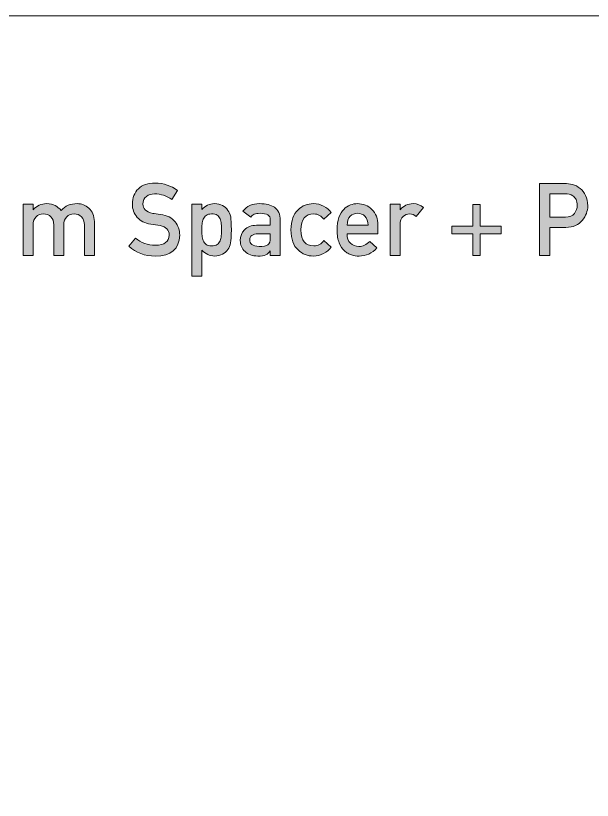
# Model space of a CAD drawing. Header units: inches. Extents: x -8 to 219, y 60 to 237.
# Drawn here: x 107.14 to 131.3, y 189.51 to 222.4 of the extents above; entities that cross this region are included whole.
import ezdxf

# ---------------------------------------------------------------- set-up
doc = ezdxf.new("R2010")
doc.units = ezdxf.units.IN
doc.header["$MEASUREMENT"] = 0
doc.layers.add('Ebene 1', color=7, linetype='Continuous')

# ---------------------------------------------------------------- blocks, each defined once
blk = doc.blocks.new('block 6')
at = {"layer": 'Ebene 1', "color": 1, "lineweight": 9}
blk.add_lwpolyline([(144.309, 171.823), (144.308, 192.202), (147.306, 192.202), (147.306, 195.535), (142.05, 195.535), (142.05, 194.548), (139.545, 194.548), (139.545, 195.535), (136.793, 195.535), (136.793, 199.028), (139.545, 199.028), (139.545, 200.051), (142.05, 200.051), (142.05, 199.028), (147.306, 199.028), (147.306, 202.397), (144.308, 202.397), (144.308, 222.397), (71.99, 222.397)], dxfattribs=at)
blk = doc.blocks.new('block 61')
at = {"layer": 'Ebene 1', "lineweight": 0}
blk.add_open_spline([(107.448, 214.492), (107.448, 214.492), (107.866, 214.492), (107.866, 214.492), (107.866, 214.492), (107.866, 214.265), (107.866, 214.265), (107.866, 214.265), (107.874, 214.265), (107.874, 214.265), (108.016, 214.434), (108.203, 214.519), (108.435, 214.519), (108.583, 214.516), (108.703, 214.491), (108.794, 214.442), (108.884, 214.389), (108.966, 214.32), (109.04, 214.238), (109.208, 214.428), (109.434, 214.522), (109.716, 214.519), (109.894, 214.519), (110.057, 214.456), (110.204, 214.331), (110.35, 214.204), (110.426, 214.018), (110.432, 213.773), (110.432, 213.773), (110.432, 212.346), (110.432, 212.346), (110.432, 212.346), (110.014, 212.346), (110.014, 212.346), (110.014, 212.346), (110.014, 213.626), (110.014, 213.626), (110.014, 213.776), (109.974, 213.89), (109.894, 213.969), (109.814, 214.049), (109.711, 214.089), (109.585, 214.089), (109.459, 214.089), (109.355, 214.049), (109.274, 213.969), (109.191, 213.89), (109.149, 213.776), (109.149, 213.626), (109.149, 213.626), (109.149, 212.346), (109.149, 212.346), (109.149, 212.346), (108.733, 212.346), (108.733, 212.346), (108.733, 212.346), (108.733, 213.626), (108.733, 213.626), (108.733, 213.776), (108.692, 213.89), (108.613, 213.969), (108.531, 214.049), (108.427, 214.089), (108.301, 214.089), (108.175, 214.089), (108.072, 214.049), (107.992, 213.969), (107.908, 213.89), (107.866, 213.776), (107.866, 213.626), (107.866, 213.626), (107.866, 212.346), (107.866, 212.346), (107.866, 212.346), (107.448, 212.346), (107.448, 212.346), (107.448, 212.346), (107.448, 214.492), (107.448, 214.492)], degree=3, knots=[0, 0, 0, 0, 1, 1, 1, 2, 2, 2, 3, 3, 3, 4, 4, 4, 5, 5, 5, 6, 6, 6, 7, 7, 7, 8, 8, 8, 9, 9, 9, 10, 10, 10, 11, 11, 11, 12, 12, 12, 13, 13, 13, 14, 14, 14, 15, 15, 15, 16, 16, 16, 17, 17, 17, 18, 18, 18, 19, 19, 19, 20, 20, 20, 21, 21, 21, 22, 22, 22, 23, 23, 23, 24, 24, 24, 25, 25, 25, 26, 26, 26, 26], dxfattribs=at)
blk = doc.blocks.new('block 62')
at = {"layer": 'Ebene 1'}
h = blk.add_hatch(color=112, dxfattribs=at)
h.dxf.hatch_style = 2
edge = h.paths.add_edge_path()
edge.add_spline(control_points=[(107.448, 214.492), (107.448, 214.492), (107.866, 214.492), (107.866, 214.492), (107.866, 214.492), (107.866, 214.265), (107.866, 214.265), (107.866, 214.265), (107.874, 214.265), (107.874, 214.265), (108.016, 214.434), (108.203, 214.519), (108.435, 214.519), (108.583, 214.516), (108.703, 214.491), (108.794, 214.442), (108.884, 214.389), (108.966, 214.32), (109.04, 214.238), (109.208, 214.428), (109.434, 214.522), (109.716, 214.519), (109.894, 214.519), (110.057, 214.456), (110.204, 214.331), (110.35, 214.204), (110.426, 214.018), (110.432, 213.773), (110.432, 213.773), (110.432, 212.346), (110.432, 212.346), (110.432, 212.346), (110.014, 212.346), (110.014, 212.346), (110.014, 212.346), (110.014, 213.626), (110.014, 213.626), (110.014, 213.776), (109.974, 213.89), (109.894, 213.969), (109.814, 214.049), (109.711, 214.089), (109.585, 214.089), (109.459, 214.089), (109.355, 214.049), (109.274, 213.969), (109.191, 213.89), (109.149, 213.776), (109.149, 213.626), (109.149, 213.626), (109.149, 212.346), (109.149, 212.346), (109.149, 212.346), (108.733, 212.346), (108.733, 212.346), (108.733, 212.346), (108.733, 213.626), (108.733, 213.626), (108.733, 213.776), (108.692, 213.89), (108.613, 213.969), (108.531, 214.049), (108.427, 214.089), (108.301, 214.089), (108.175, 214.089), (108.072, 214.049), (107.992, 213.969), (107.908, 213.89), (107.866, 213.776), (107.866, 213.626), (107.866, 213.626), (107.866, 212.346), (107.866, 212.346), (107.866, 212.346), (107.448, 212.346), (107.448, 212.346), (107.448, 212.346), (107.448, 214.492), (107.448, 214.492)], knot_values=[0, 0, 0, 0, 1, 1, 1, 2, 2, 2, 3, 3, 3, 4, 4, 4, 5, 5, 5, 6, 6, 6, 7, 7, 7, 8, 8, 8, 9, 9, 9, 10, 10, 10, 11, 11, 11, 12, 12, 12, 13, 13, 13, 14, 14, 14, 15, 15, 15, 16, 16, 16, 17, 17, 17, 18, 18, 18, 19, 19, 19, 20, 20, 20, 21, 21, 21, 22, 22, 22, 23, 23, 23, 24, 24, 24, 25, 25, 25, 26, 26, 26, 26], degree=3, periodic=1)
at = {"layer": 'Ebene 1', "lineweight": 0}
blk.add_open_spline([(107.448, 214.492), (107.448, 214.492), (107.866, 214.492), (107.866, 214.492), (107.866, 214.492), (107.866, 214.265), (107.866, 214.265), (107.866, 214.265), (107.874, 214.265), (107.874, 214.265), (108.016, 214.434), (108.203, 214.519), (108.435, 214.519), (108.583, 214.516), (108.703, 214.491), (108.794, 214.442), (108.884, 214.389), (108.966, 214.32), (109.04, 214.238), (109.208, 214.428), (109.434, 214.522), (109.716, 214.519), (109.894, 214.519), (110.057, 214.456), (110.204, 214.331), (110.35, 214.204), (110.426, 214.018), (110.432, 213.773), (110.432, 213.773), (110.432, 212.346), (110.432, 212.346), (110.432, 212.346), (110.014, 212.346), (110.014, 212.346), (110.014, 212.346), (110.014, 213.626), (110.014, 213.626), (110.014, 213.776), (109.974, 213.89), (109.894, 213.969), (109.814, 214.049), (109.711, 214.089), (109.585, 214.089), (109.459, 214.089), (109.355, 214.049), (109.274, 213.969), (109.191, 213.89), (109.149, 213.776), (109.149, 213.626), (109.149, 213.626), (109.149, 212.346), (109.149, 212.346), (109.149, 212.346), (108.733, 212.346), (108.733, 212.346), (108.733, 212.346), (108.733, 213.626), (108.733, 213.626), (108.733, 213.776), (108.692, 213.89), (108.613, 213.969), (108.531, 214.049), (108.427, 214.089), (108.301, 214.089), (108.175, 214.089), (108.072, 214.049), (107.992, 213.969), (107.908, 213.89), (107.866, 213.776), (107.866, 213.626), (107.866, 213.626), (107.866, 212.346), (107.866, 212.346), (107.866, 212.346), (107.448, 212.346), (107.448, 212.346), (107.448, 212.346), (107.448, 214.492), (107.448, 214.492)], degree=3, knots=[0, 0, 0, 0, 1, 1, 1, 2, 2, 2, 3, 3, 3, 4, 4, 4, 5, 5, 5, 6, 6, 6, 7, 7, 7, 8, 8, 8, 9, 9, 9, 10, 10, 10, 11, 11, 11, 12, 12, 12, 13, 13, 13, 14, 14, 14, 15, 15, 15, 16, 16, 16, 17, 17, 17, 18, 18, 18, 19, 19, 19, 20, 20, 20, 21, 21, 21, 22, 22, 22, 23, 23, 23, 24, 24, 24, 25, 25, 25, 26, 26, 26, 26], dxfattribs=at)
blk = doc.blocks.new('block 63')
at = {"layer": 'Ebene 1', "lineweight": 0}
blk.add_open_spline([(112.16, 213.077), (112.393, 212.879), (112.67, 212.779), (112.99, 212.776), (113.37, 212.782), (113.562, 212.922), (113.567, 213.196), (113.57, 213.421), (113.443, 213.556), (113.187, 213.602), (113.069, 213.618), (112.94, 213.637), (112.8, 213.657), (112.549, 213.7), (112.358, 213.796), (112.228, 213.945), (112.093, 214.098), (112.025, 214.284), (112.025, 214.504), (112.025, 214.767), (112.11, 214.979), (112.279, 215.141), (112.443, 215.301), (112.676, 215.382), (112.977, 215.385), (113.34, 215.377), (113.656, 215.273), (113.924, 215.074), (113.924, 215.074), (113.677, 214.698), (113.677, 214.698), (113.458, 214.848), (113.217, 214.925), (112.954, 214.93), (112.818, 214.93), (112.704, 214.895), (112.613, 214.825), (112.519, 214.752), (112.47, 214.643), (112.467, 214.498), (112.467, 214.411), (112.5, 214.333), (112.565, 214.262), (112.631, 214.19), (112.735, 214.141), (112.88, 214.113), (112.96, 214.099), (113.069, 214.084), (113.208, 214.066), (113.482, 214.027), (113.684, 213.926), (113.815, 213.761), (113.944, 213.6), (114.009, 213.412), (114.009, 213.199), (113.995, 212.622), (113.653, 212.33), (112.985, 212.322), (112.553, 212.322), (112.181, 212.459), (111.871, 212.733), (111.871, 212.733), (112.16, 213.077), (112.16, 213.077)], degree=3, knots=[0, 0, 0, 0, 1, 1, 1, 2, 2, 2, 3, 3, 3, 4, 4, 4, 5, 5, 5, 6, 6, 6, 7, 7, 7, 8, 8, 8, 9, 9, 9, 10, 10, 10, 11, 11, 11, 12, 12, 12, 13, 13, 13, 14, 14, 14, 15, 15, 15, 16, 16, 16, 17, 17, 17, 18, 18, 18, 19, 19, 19, 20, 20, 20, 21, 21, 21, 21], dxfattribs=at)
blk = doc.blocks.new('block 64')
at = {"layer": 'Ebene 1'}
h = blk.add_hatch(color=112, dxfattribs=at)
h.dxf.hatch_style = 2
edge = h.paths.add_edge_path()
edge.add_spline(control_points=[(112.16, 213.077), (112.393, 212.879), (112.67, 212.779), (112.99, 212.776), (113.37, 212.782), (113.562, 212.922), (113.567, 213.196), (113.57, 213.421), (113.443, 213.556), (113.187, 213.602), (113.069, 213.618), (112.94, 213.637), (112.8, 213.657), (112.549, 213.7), (112.358, 213.796), (112.228, 213.945), (112.093, 214.098), (112.025, 214.284), (112.025, 214.504), (112.025, 214.767), (112.11, 214.979), (112.279, 215.141), (112.443, 215.301), (112.676, 215.382), (112.977, 215.385), (113.34, 215.377), (113.656, 215.273), (113.924, 215.074), (113.924, 215.074), (113.677, 214.698), (113.677, 214.698), (113.458, 214.848), (113.217, 214.925), (112.954, 214.93), (112.818, 214.93), (112.704, 214.895), (112.613, 214.825), (112.519, 214.752), (112.47, 214.643), (112.467, 214.498), (112.467, 214.411), (112.5, 214.333), (112.565, 214.262), (112.631, 214.19), (112.735, 214.141), (112.88, 214.113), (112.96, 214.099), (113.069, 214.084), (113.208, 214.066), (113.482, 214.027), (113.684, 213.926), (113.815, 213.761), (113.944, 213.6), (114.009, 213.412), (114.009, 213.199), (113.995, 212.622), (113.653, 212.33), (112.985, 212.322), (112.553, 212.322), (112.181, 212.459), (111.871, 212.733), (111.871, 212.733), (112.16, 213.077), (112.16, 213.077)], knot_values=[0, 0, 0, 0, 1, 1, 1, 2, 2, 2, 3, 3, 3, 4, 4, 4, 5, 5, 5, 6, 6, 6, 7, 7, 7, 8, 8, 8, 9, 9, 9, 10, 10, 10, 11, 11, 11, 12, 12, 12, 13, 13, 13, 14, 14, 14, 15, 15, 15, 16, 16, 16, 17, 17, 17, 18, 18, 18, 19, 19, 19, 20, 20, 20, 21, 21, 21, 21], degree=3, periodic=1)
at = {"layer": 'Ebene 1', "lineweight": 0}
blk.add_open_spline([(112.16, 213.077), (112.393, 212.879), (112.67, 212.779), (112.99, 212.776), (113.37, 212.782), (113.562, 212.922), (113.567, 213.196), (113.57, 213.421), (113.443, 213.556), (113.187, 213.602), (113.069, 213.618), (112.94, 213.637), (112.8, 213.657), (112.549, 213.7), (112.358, 213.796), (112.228, 213.945), (112.093, 214.098), (112.025, 214.284), (112.025, 214.504), (112.025, 214.767), (112.11, 214.979), (112.279, 215.141), (112.443, 215.301), (112.676, 215.382), (112.977, 215.385), (113.34, 215.377), (113.656, 215.273), (113.924, 215.074), (113.924, 215.074), (113.677, 214.698), (113.677, 214.698), (113.458, 214.848), (113.217, 214.925), (112.954, 214.93), (112.818, 214.93), (112.704, 214.895), (112.613, 214.825), (112.519, 214.752), (112.47, 214.643), (112.467, 214.498), (112.467, 214.411), (112.5, 214.333), (112.565, 214.262), (112.631, 214.19), (112.735, 214.141), (112.88, 214.113), (112.96, 214.099), (113.069, 214.084), (113.208, 214.066), (113.482, 214.027), (113.684, 213.926), (113.815, 213.761), (113.944, 213.6), (114.009, 213.412), (114.009, 213.199), (113.995, 212.622), (113.653, 212.33), (112.985, 212.322), (112.553, 212.322), (112.181, 212.459), (111.871, 212.733), (111.871, 212.733), (112.16, 213.077), (112.16, 213.077)], degree=3, knots=[0, 0, 0, 0, 1, 1, 1, 2, 2, 2, 3, 3, 3, 4, 4, 4, 5, 5, 5, 6, 6, 6, 7, 7, 7, 8, 8, 8, 9, 9, 9, 10, 10, 10, 11, 11, 11, 12, 12, 12, 13, 13, 13, 14, 14, 14, 15, 15, 15, 16, 16, 16, 17, 17, 17, 18, 18, 18, 19, 19, 19, 20, 20, 20, 21, 21, 21, 21], dxfattribs=at)
blk = doc.blocks.new('block 65')
at = {"layer": 'Ebene 1', "lineweight": 0}
blk.add_open_spline([(114.516, 214.492), (114.516, 214.492), (114.933, 214.492), (114.933, 214.492), (114.933, 214.492), (114.933, 214.269), (114.933, 214.269), (115.072, 214.429), (115.251, 214.512), (115.469, 214.519), (115.724, 214.512), (115.91, 214.418), (116.028, 214.238), (116.085, 214.17), (116.124, 214.081), (116.146, 213.971), (116.165, 213.862), (116.175, 213.678), (116.175, 213.417), (116.175, 213.164), (116.165, 212.982), (116.145, 212.871), (116.124, 212.761), (116.085, 212.671), (116.028, 212.601), (115.97, 212.518), (115.895, 212.452), (115.802, 212.402), (115.709, 212.351), (115.599, 212.324), (115.469, 212.322), (115.363, 212.322), (115.267, 212.346), (115.183, 212.394), (115.093, 212.437), (115.009, 212.498), (114.933, 212.574), (114.933, 212.574), (114.933, 211.478), (114.933, 211.478), (114.933, 211.478), (114.516, 211.478), (114.516, 211.478), (114.516, 211.478), (114.516, 214.492), (114.516, 214.492)], degree=3, knots=[0, 0, 0, 0, 1, 1, 1, 2, 2, 2, 3, 3, 3, 4, 4, 4, 5, 5, 5, 6, 6, 6, 7, 7, 7, 8, 8, 8, 9, 9, 9, 10, 10, 10, 11, 11, 11, 12, 12, 12, 13, 13, 13, 14, 14, 14, 15, 15, 15, 15], dxfattribs=at)
blk = doc.blocks.new('block 66')
at = {"layer": 'Ebene 1', "lineweight": 0}
blk.add_open_spline([(115.344, 212.751), (115.443, 212.751), (115.521, 212.771), (115.578, 212.809), (115.636, 212.85), (115.676, 212.901), (115.7, 212.963), (115.727, 213.028), (115.745, 213.1), (115.754, 213.179), (115.757, 213.256), (115.759, 213.335), (115.759, 213.417), (115.759, 213.503), (115.757, 213.586), (115.754, 213.668), (115.745, 213.75), (115.727, 213.822), (115.7, 213.884), (115.676, 213.949), (115.636, 214), (115.578, 214.037), (115.521, 214.072), (115.443, 214.089), (115.344, 214.089), (115.25, 214.089), (115.176, 214.069), (115.122, 214.029), (115.064, 213.989), (115.022, 213.936), (114.995, 213.871), (114.97, 213.806), (114.953, 213.736), (114.945, 213.66), (114.937, 213.58), (114.933, 213.499), (114.933, 213.417), (114.933, 213.341), (114.937, 213.265), (114.945, 213.189), (114.953, 213.109), (114.97, 213.036), (114.995, 212.971), (115.022, 212.906), (115.064, 212.854), (115.122, 212.814), (115.176, 212.772), (115.25, 212.751), (115.344, 212.751)], degree=3, knots=[0, 0, 0, 0, 1, 1, 1, 2, 2, 2, 3, 3, 3, 4, 4, 4, 5, 5, 5, 6, 6, 6, 7, 7, 7, 8, 8, 8, 9, 9, 9, 10, 10, 10, 11, 11, 11, 12, 12, 12, 13, 13, 13, 14, 14, 14, 15, 15, 15, 16, 16, 16, 16], dxfattribs=at)
blk = doc.blocks.new('block 67')
at = {"layer": 'Ebene 1'}
h = blk.add_hatch(color=112, dxfattribs=at)
h.dxf.hatch_style = 2
edge = h.paths.add_edge_path()
edge.add_spline(control_points=[(114.516, 214.492), (114.516, 214.492), (114.933, 214.492), (114.933, 214.492), (114.933, 214.492), (114.933, 214.269), (114.933, 214.269), (115.072, 214.429), (115.251, 214.512), (115.469, 214.519), (115.724, 214.512), (115.91, 214.418), (116.028, 214.238), (116.085, 214.17), (116.124, 214.081), (116.146, 213.971), (116.165, 213.862), (116.175, 213.678), (116.175, 213.417), (116.175, 213.164), (116.165, 212.982), (116.145, 212.871), (116.124, 212.761), (116.085, 212.671), (116.028, 212.601), (115.97, 212.518), (115.895, 212.452), (115.802, 212.402), (115.709, 212.351), (115.599, 212.324), (115.469, 212.322), (115.363, 212.322), (115.267, 212.346), (115.183, 212.394), (115.093, 212.437), (115.009, 212.498), (114.933, 212.574), (114.933, 212.574), (114.933, 211.478), (114.933, 211.478), (114.933, 211.478), (114.516, 211.478), (114.516, 211.478), (114.516, 211.478), (114.516, 214.492), (114.516, 214.492)], knot_values=[0, 0, 0, 0, 1, 1, 1, 2, 2, 2, 3, 3, 3, 4, 4, 4, 5, 5, 5, 6, 6, 6, 7, 7, 7, 8, 8, 8, 9, 9, 9, 10, 10, 10, 11, 11, 11, 12, 12, 12, 13, 13, 13, 14, 14, 14, 15, 15, 15, 15], degree=3, periodic=1)
edge = h.paths.add_edge_path()
edge.add_spline(control_points=[(115.344, 212.751), (115.443, 212.751), (115.521, 212.771), (115.578, 212.809), (115.636, 212.85), (115.676, 212.901), (115.7, 212.963), (115.727, 213.028), (115.745, 213.1), (115.754, 213.179), (115.757, 213.256), (115.759, 213.335), (115.759, 213.417), (115.759, 213.503), (115.757, 213.586), (115.754, 213.668), (115.745, 213.75), (115.727, 213.822), (115.7, 213.884), (115.676, 213.949), (115.636, 214), (115.578, 214.037), (115.521, 214.072), (115.443, 214.089), (115.344, 214.089), (115.25, 214.089), (115.176, 214.069), (115.122, 214.029), (115.064, 213.989), (115.022, 213.936), (114.995, 213.871), (114.97, 213.806), (114.953, 213.736), (114.945, 213.66), (114.937, 213.58), (114.933, 213.499), (114.933, 213.417), (114.933, 213.341), (114.937, 213.265), (114.945, 213.189), (114.953, 213.109), (114.97, 213.036), (114.995, 212.971), (115.022, 212.906), (115.064, 212.854), (115.122, 212.814), (115.176, 212.772), (115.25, 212.751), (115.344, 212.751)], knot_values=[0, 0, 0, 0, 1, 1, 1, 2, 2, 2, 3, 3, 3, 4, 4, 4, 5, 5, 5, 6, 6, 6, 7, 7, 7, 8, 8, 8, 9, 9, 9, 10, 10, 10, 11, 11, 11, 12, 12, 12, 13, 13, 13, 14, 14, 14, 15, 15, 15, 16, 16, 16, 16], degree=3, periodic=1)
at = {"layer": 'Ebene 1', "lineweight": 0}
for points, knots in [([(114.516, 214.492), (114.516, 214.492), (114.933, 214.492), (114.933, 214.492), (114.933, 214.492), (114.933, 214.269), (114.933, 214.269), (115.072, 214.429), (115.251, 214.512), (115.469, 214.519), (115.724, 214.512), (115.91, 214.418), (116.028, 214.238), (116.085, 214.17), (116.124, 214.081), (116.146, 213.971), (116.165, 213.862), (116.175, 213.678), (116.175, 213.417), (116.175, 213.164), (116.165, 212.982), (116.145, 212.871), (116.124, 212.761), (116.085, 212.671), (116.028, 212.601), (115.97, 212.518), (115.895, 212.452), (115.802, 212.402), (115.709, 212.351), (115.599, 212.324), (115.469, 212.322), (115.363, 212.322), (115.267, 212.346), (115.183, 212.394), (115.093, 212.437), (115.009, 212.498), (114.933, 212.574), (114.933, 212.574), (114.933, 211.478), (114.933, 211.478), (114.933, 211.478), (114.516, 211.478), (114.516, 211.478), (114.516, 211.478), (114.516, 214.492), (114.516, 214.492)], [0, 0, 0, 0, 1, 1, 1, 2, 2, 2, 3, 3, 3, 4, 4, 4, 5, 5, 5, 6, 6, 6, 7, 7, 7, 8, 8, 8, 9, 9, 9, 10, 10, 10, 11, 11, 11, 12, 12, 12, 13, 13, 13, 14, 14, 14, 15, 15, 15, 15]), ([(115.344, 212.751), (115.443, 212.751), (115.521, 212.771), (115.578, 212.809), (115.636, 212.85), (115.676, 212.901), (115.7, 212.963), (115.727, 213.028), (115.745, 213.1), (115.754, 213.179), (115.757, 213.256), (115.759, 213.335), (115.759, 213.417), (115.759, 213.503), (115.757, 213.586), (115.754, 213.668), (115.745, 213.75), (115.727, 213.822), (115.7, 213.884), (115.676, 213.949), (115.636, 214), (115.578, 214.037), (115.521, 214.072), (115.443, 214.089), (115.344, 214.089), (115.25, 214.089), (115.176, 214.069), (115.122, 214.029), (115.064, 213.989), (115.022, 213.936), (114.995, 213.871), (114.97, 213.806), (114.953, 213.736), (114.945, 213.66), (114.937, 213.58), (114.933, 213.499), (114.933, 213.417), (114.933, 213.341), (114.937, 213.265), (114.945, 213.189), (114.953, 213.109), (114.97, 213.036), (114.995, 212.971), (115.022, 212.906), (115.064, 212.854), (115.122, 212.814), (115.176, 212.772), (115.25, 212.751), (115.344, 212.751)], [0, 0, 0, 0, 1, 1, 1, 2, 2, 2, 3, 3, 3, 4, 4, 4, 5, 5, 5, 6, 6, 6, 7, 7, 7, 8, 8, 8, 9, 9, 9, 10, 10, 10, 11, 11, 11, 12, 12, 12, 13, 13, 13, 14, 14, 14, 15, 15, 15, 16, 16, 16, 16])]:
    blk.add_open_spline(points, degree=3, knots=knots, dxfattribs=at)
blk = doc.blocks.new('block 68')
at = {"layer": 'Ebene 1', "lineweight": 0}
blk.add_open_spline([(117.805, 212.536), (117.805, 212.536), (117.797, 212.536), (117.797, 212.536), (117.758, 212.464), (117.698, 212.41), (117.617, 212.375), (117.537, 212.34), (117.426, 212.322), (117.284, 212.322), (117.052, 212.324), (116.874, 212.388), (116.748, 212.512), (116.616, 212.633), (116.55, 212.788), (116.55, 212.977), (116.55, 213.157), (116.607, 213.307), (116.722, 213.425), (116.837, 213.547), (117.005, 213.609), (117.226, 213.611), (117.226, 213.611), (117.805, 213.611), (117.805, 213.611), (117.805, 213.611), (117.805, 213.838), (117.805, 213.838), (117.808, 214.027), (117.665, 214.119), (117.378, 214.114), (117.274, 214.114), (117.192, 214.103), (117.132, 214.081), (117.069, 214.054), (117.02, 214.01), (116.984, 213.948), (116.984, 213.948), (116.656, 214.206), (116.656, 214.206), (116.814, 214.42), (117.048, 214.524), (117.358, 214.519), (117.619, 214.522), (117.828, 214.471), (117.984, 214.366), (118.14, 214.258), (118.219, 214.074), (118.222, 213.812), (118.222, 213.812), (118.222, 212.346), (118.222, 212.346), (118.222, 212.346), (117.805, 212.346), (117.805, 212.346), (117.805, 212.346), (117.805, 212.536), (117.805, 212.536)], degree=3, knots=[0, 0, 0, 0, 1, 1, 1, 2, 2, 2, 3, 3, 3, 4, 4, 4, 5, 5, 5, 6, 6, 6, 7, 7, 7, 8, 8, 8, 9, 9, 9, 10, 10, 10, 11, 11, 11, 12, 12, 12, 13, 13, 13, 14, 14, 14, 15, 15, 15, 16, 16, 16, 17, 17, 17, 18, 18, 18, 19, 19, 19, 19], dxfattribs=at)
blk = doc.blocks.new('block 69')
at = {"layer": 'Ebene 1', "lineweight": 0}
blk.add_open_spline([(117.805, 213.256), (117.805, 213.256), (117.303, 213.256), (117.303, 213.256), (117.06, 213.251), (116.939, 213.164), (116.942, 212.998), (116.942, 212.924), (116.974, 212.862), (117.037, 212.811), (117.097, 212.755), (117.196, 212.727), (117.335, 212.727), (117.511, 212.724), (117.634, 212.745), (117.706, 212.791), (117.772, 212.836), (117.805, 212.94), (117.805, 213.101), (117.805, 213.101), (117.805, 213.256), (117.805, 213.256)], degree=3, knots=[0, 0, 0, 0, 1, 1, 1, 2, 2, 2, 3, 3, 3, 4, 4, 4, 5, 5, 5, 6, 6, 6, 7, 7, 7, 7], dxfattribs=at)
blk = doc.blocks.new('block 70')
at = {"layer": 'Ebene 1'}
h = blk.add_hatch(color=112, dxfattribs=at)
h.dxf.hatch_style = 2
edge = h.paths.add_edge_path()
edge.add_spline(control_points=[(117.805, 212.536), (117.805, 212.536), (117.797, 212.536), (117.797, 212.536), (117.758, 212.464), (117.698, 212.41), (117.617, 212.375), (117.537, 212.34), (117.426, 212.322), (117.284, 212.322), (117.052, 212.324), (116.874, 212.388), (116.748, 212.512), (116.616, 212.633), (116.55, 212.788), (116.55, 212.977), (116.55, 213.157), (116.607, 213.307), (116.722, 213.425), (116.837, 213.547), (117.005, 213.609), (117.226, 213.611), (117.226, 213.611), (117.805, 213.611), (117.805, 213.611), (117.805, 213.611), (117.805, 213.838), (117.805, 213.838), (117.808, 214.027), (117.665, 214.119), (117.378, 214.114), (117.274, 214.114), (117.192, 214.103), (117.132, 214.081), (117.069, 214.054), (117.02, 214.01), (116.984, 213.948), (116.984, 213.948), (116.656, 214.206), (116.656, 214.206), (116.814, 214.42), (117.048, 214.524), (117.358, 214.519), (117.619, 214.522), (117.828, 214.471), (117.984, 214.366), (118.14, 214.258), (118.219, 214.074), (118.222, 213.812), (118.222, 213.812), (118.222, 212.346), (118.222, 212.346), (118.222, 212.346), (117.805, 212.346), (117.805, 212.346), (117.805, 212.346), (117.805, 212.536), (117.805, 212.536)], knot_values=[0, 0, 0, 0, 1, 1, 1, 2, 2, 2, 3, 3, 3, 4, 4, 4, 5, 5, 5, 6, 6, 6, 7, 7, 7, 8, 8, 8, 9, 9, 9, 10, 10, 10, 11, 11, 11, 12, 12, 12, 13, 13, 13, 14, 14, 14, 15, 15, 15, 16, 16, 16, 17, 17, 17, 18, 18, 18, 19, 19, 19, 19], degree=3, periodic=1)
edge = h.paths.add_edge_path()
edge.add_spline(control_points=[(117.805, 213.256), (117.805, 213.256), (117.303, 213.256), (117.303, 213.256), (117.06, 213.251), (116.939, 213.164), (116.942, 212.998), (116.942, 212.924), (116.974, 212.862), (117.037, 212.811), (117.097, 212.755), (117.196, 212.727), (117.335, 212.727), (117.511, 212.724), (117.634, 212.745), (117.706, 212.791), (117.772, 212.836), (117.805, 212.94), (117.805, 213.101), (117.805, 213.101), (117.805, 213.256), (117.805, 213.256)], knot_values=[0, 0, 0, 0, 1, 1, 1, 2, 2, 2, 3, 3, 3, 4, 4, 4, 5, 5, 5, 6, 6, 6, 7, 7, 7, 7], degree=3, periodic=1)
at = {"layer": 'Ebene 1', "lineweight": 0}
for points, knots in [([(117.805, 212.536), (117.805, 212.536), (117.797, 212.536), (117.797, 212.536), (117.758, 212.464), (117.698, 212.41), (117.617, 212.375), (117.537, 212.34), (117.426, 212.322), (117.284, 212.322), (117.052, 212.324), (116.874, 212.388), (116.748, 212.512), (116.616, 212.633), (116.55, 212.788), (116.55, 212.977), (116.55, 213.157), (116.607, 213.307), (116.722, 213.425), (116.837, 213.547), (117.005, 213.609), (117.226, 213.611), (117.226, 213.611), (117.805, 213.611), (117.805, 213.611), (117.805, 213.611), (117.805, 213.838), (117.805, 213.838), (117.808, 214.027), (117.665, 214.119), (117.378, 214.114), (117.274, 214.114), (117.192, 214.103), (117.132, 214.081), (117.069, 214.054), (117.02, 214.01), (116.984, 213.948), (116.984, 213.948), (116.656, 214.206), (116.656, 214.206), (116.814, 214.42), (117.048, 214.524), (117.358, 214.519), (117.619, 214.522), (117.828, 214.471), (117.984, 214.366), (118.14, 214.258), (118.219, 214.074), (118.222, 213.812), (118.222, 213.812), (118.222, 212.346), (118.222, 212.346), (118.222, 212.346), (117.805, 212.346), (117.805, 212.346), (117.805, 212.346), (117.805, 212.536), (117.805, 212.536)], [0, 0, 0, 0, 1, 1, 1, 2, 2, 2, 3, 3, 3, 4, 4, 4, 5, 5, 5, 6, 6, 6, 7, 7, 7, 8, 8, 8, 9, 9, 9, 10, 10, 10, 11, 11, 11, 12, 12, 12, 13, 13, 13, 14, 14, 14, 15, 15, 15, 16, 16, 16, 17, 17, 17, 18, 18, 18, 19, 19, 19, 19]), ([(117.805, 213.256), (117.805, 213.256), (117.303, 213.256), (117.303, 213.256), (117.06, 213.251), (116.939, 213.164), (116.942, 212.998), (116.942, 212.924), (116.974, 212.862), (117.037, 212.811), (117.097, 212.755), (117.196, 212.727), (117.335, 212.727), (117.511, 212.724), (117.634, 212.745), (117.706, 212.791), (117.772, 212.836), (117.805, 212.94), (117.805, 213.101), (117.805, 213.101), (117.805, 213.256), (117.805, 213.256)], [0, 0, 0, 0, 1, 1, 1, 2, 2, 2, 3, 3, 3, 4, 4, 4, 5, 5, 5, 6, 6, 6, 7, 7, 7, 7])]:
    blk.add_open_spline(points, degree=3, knots=knots, dxfattribs=at)
blk = doc.blocks.new('block 71')
at = {"layer": 'Ebene 1', "lineweight": 0}
blk.add_open_spline([(120.359, 212.692), (120.269, 212.585), (120.162, 212.498), (120.039, 212.431), (119.916, 212.361), (119.774, 212.324), (119.613, 212.322), (119.367, 212.322), (119.152, 212.408), (118.967, 212.58), (118.775, 212.752), (118.676, 213.031), (118.671, 213.417), (118.676, 213.807), (118.775, 214.09), (118.967, 214.265), (119.152, 214.437), (119.368, 214.522), (119.613, 214.519), (119.774, 214.516), (119.917, 214.482), (120.039, 214.416), (120.162, 214.348), (120.269, 214.258), (120.359, 214.146), (120.359, 214.146), (120.051, 213.863), (120.051, 213.863), (119.946, 214.008), (119.805, 214.084), (119.629, 214.089), (119.274, 214.095), (119.093, 213.871), (119.088, 213.417), (119.093, 212.966), (119.274, 212.744), (119.629, 212.751), (119.805, 212.754), (119.946, 212.829), (120.051, 212.975), (120.051, 212.975), (120.359, 212.692), (120.359, 212.692)], degree=3, knots=[0, 0, 0, 0, 1, 1, 1, 2, 2, 2, 3, 3, 3, 4, 4, 4, 5, 5, 5, 6, 6, 6, 7, 7, 7, 8, 8, 8, 9, 9, 9, 10, 10, 10, 11, 11, 11, 12, 12, 12, 13, 13, 13, 14, 14, 14, 14], dxfattribs=at)
blk = doc.blocks.new('block 72')
at = {"layer": 'Ebene 1'}
h = blk.add_hatch(color=112, dxfattribs=at)
h.dxf.hatch_style = 2
edge = h.paths.add_edge_path()
edge.add_spline(control_points=[(120.359, 212.692), (120.269, 212.585), (120.162, 212.498), (120.039, 212.431), (119.916, 212.361), (119.774, 212.324), (119.613, 212.322), (119.367, 212.322), (119.152, 212.408), (118.967, 212.58), (118.775, 212.752), (118.676, 213.031), (118.671, 213.417), (118.676, 213.807), (118.775, 214.09), (118.967, 214.265), (119.152, 214.437), (119.368, 214.522), (119.613, 214.519), (119.774, 214.516), (119.917, 214.482), (120.039, 214.416), (120.162, 214.348), (120.269, 214.258), (120.359, 214.146), (120.359, 214.146), (120.051, 213.863), (120.051, 213.863), (119.946, 214.008), (119.805, 214.084), (119.629, 214.089), (119.274, 214.095), (119.093, 213.871), (119.088, 213.417), (119.093, 212.966), (119.274, 212.744), (119.629, 212.751), (119.805, 212.754), (119.946, 212.829), (120.051, 212.975), (120.051, 212.975), (120.359, 212.692), (120.359, 212.692)], knot_values=[0, 0, 0, 0, 1, 1, 1, 2, 2, 2, 3, 3, 3, 4, 4, 4, 5, 5, 5, 6, 6, 6, 7, 7, 7, 8, 8, 8, 9, 9, 9, 10, 10, 10, 11, 11, 11, 12, 12, 12, 13, 13, 13, 14, 14, 14, 14], degree=3, periodic=1)
at = {"layer": 'Ebene 1', "lineweight": 0}
blk.add_open_spline([(120.359, 212.692), (120.269, 212.585), (120.162, 212.498), (120.039, 212.431), (119.916, 212.361), (119.774, 212.324), (119.613, 212.322), (119.367, 212.322), (119.152, 212.408), (118.967, 212.58), (118.775, 212.752), (118.676, 213.031), (118.671, 213.417), (118.676, 213.807), (118.775, 214.09), (118.967, 214.265), (119.152, 214.437), (119.368, 214.522), (119.613, 214.519), (119.774, 214.516), (119.917, 214.482), (120.039, 214.416), (120.162, 214.348), (120.269, 214.258), (120.359, 214.146), (120.359, 214.146), (120.051, 213.863), (120.051, 213.863), (119.946, 214.008), (119.805, 214.084), (119.629, 214.089), (119.274, 214.095), (119.093, 213.871), (119.088, 213.417), (119.093, 212.966), (119.274, 212.744), (119.629, 212.751), (119.805, 212.754), (119.946, 212.829), (120.051, 212.975), (120.051, 212.975), (120.359, 212.692), (120.359, 212.692)], degree=3, knots=[0, 0, 0, 0, 1, 1, 1, 2, 2, 2, 3, 3, 3, 4, 4, 4, 5, 5, 5, 6, 6, 6, 7, 7, 7, 8, 8, 8, 9, 9, 9, 10, 10, 10, 11, 11, 11, 12, 12, 12, 13, 13, 13, 14, 14, 14, 14], dxfattribs=at)
blk = doc.blocks.new('block 73')
at = {"layer": 'Ebene 1', "lineweight": 0}
blk.add_open_spline([(121.023, 213.256), (121.023, 213.084), (121.071, 212.953), (121.167, 212.863), (121.257, 212.772), (121.374, 212.727), (121.52, 212.727), (121.689, 212.727), (121.841, 212.796), (121.974, 212.936), (121.974, 212.936), (122.277, 212.669), (122.277, 212.669), (122.065, 212.435), (121.815, 212.319), (121.528, 212.322), (121.419, 212.322), (121.312, 212.338), (121.208, 212.371), (121.156, 212.389), (121.105, 212.413), (121.056, 212.444), (121.004, 212.47), (120.955, 212.502), (120.91, 212.541), (120.822, 212.621), (120.75, 212.732), (120.696, 212.876), (120.636, 213.013), (120.606, 213.193), (120.606, 213.413), (120.606, 213.625), (120.632, 213.802), (120.684, 213.942), (120.736, 214.085), (120.802, 214.198), (120.884, 214.281), (120.966, 214.365), (121.059, 214.426), (121.162, 214.463), (121.263, 214.5), (121.363, 214.519), (121.462, 214.519), (121.7, 214.516), (121.9, 214.436), (122.065, 214.277), (122.231, 214.116), (122.316, 213.894), (122.319, 213.611), (122.319, 213.611), (122.319, 213.256), (122.319, 213.256), (122.319, 213.256), (121.023, 213.256), (121.023, 213.256)], degree=3, knots=[0, 0, 0, 0, 1, 1, 1, 2, 2, 2, 3, 3, 3, 4, 4, 4, 5, 5, 5, 6, 6, 6, 7, 7, 7, 8, 8, 8, 9, 9, 9, 10, 10, 10, 11, 11, 11, 12, 12, 12, 13, 13, 13, 14, 14, 14, 15, 15, 15, 16, 16, 16, 17, 17, 17, 18, 18, 18, 18], dxfattribs=at)
blk = doc.blocks.new('block 74')
at = {"layer": 'Ebene 1', "lineweight": 0}
blk.add_open_spline([(121.902, 213.611), (121.896, 213.779), (121.853, 213.905), (121.771, 213.991), (121.691, 214.073), (121.588, 214.114), (121.462, 214.114), (121.336, 214.114), (121.233, 214.073), (121.153, 213.991), (121.074, 213.905), (121.031, 213.779), (121.023, 213.611), (121.023, 213.611), (121.902, 213.611), (121.902, 213.611)], degree=3, knots=[0, 0, 0, 0, 1, 1, 1, 2, 2, 2, 3, 3, 3, 4, 4, 4, 5, 5, 5, 5], dxfattribs=at)
blk = doc.blocks.new('block 75')
at = {"layer": 'Ebene 1'}
h = blk.add_hatch(color=112, dxfattribs=at)
h.dxf.hatch_style = 2
edge = h.paths.add_edge_path()
edge.add_spline(control_points=[(121.023, 213.256), (121.023, 213.084), (121.071, 212.953), (121.167, 212.863), (121.257, 212.772), (121.374, 212.727), (121.52, 212.727), (121.689, 212.727), (121.841, 212.796), (121.974, 212.936), (121.974, 212.936), (122.277, 212.669), (122.277, 212.669), (122.065, 212.435), (121.815, 212.319), (121.528, 212.322), (121.419, 212.322), (121.312, 212.338), (121.208, 212.371), (121.156, 212.389), (121.105, 212.413), (121.056, 212.444), (121.004, 212.47), (120.955, 212.502), (120.91, 212.541), (120.822, 212.621), (120.75, 212.732), (120.696, 212.876), (120.636, 213.013), (120.606, 213.193), (120.606, 213.413), (120.606, 213.625), (120.632, 213.802), (120.684, 213.942), (120.736, 214.085), (120.802, 214.198), (120.884, 214.281), (120.966, 214.365), (121.059, 214.426), (121.162, 214.463), (121.263, 214.5), (121.363, 214.519), (121.462, 214.519), (121.7, 214.516), (121.9, 214.436), (122.065, 214.277), (122.231, 214.116), (122.316, 213.894), (122.319, 213.611), (122.319, 213.611), (122.319, 213.256), (122.319, 213.256), (122.319, 213.256), (121.023, 213.256), (121.023, 213.256)], knot_values=[0, 0, 0, 0, 1, 1, 1, 2, 2, 2, 3, 3, 3, 4, 4, 4, 5, 5, 5, 6, 6, 6, 7, 7, 7, 8, 8, 8, 9, 9, 9, 10, 10, 10, 11, 11, 11, 12, 12, 12, 13, 13, 13, 14, 14, 14, 15, 15, 15, 16, 16, 16, 17, 17, 17, 18, 18, 18, 18], degree=3, periodic=1)
edge = h.paths.add_edge_path()
edge.add_spline(control_points=[(121.902, 213.611), (121.896, 213.779), (121.853, 213.905), (121.771, 213.991), (121.691, 214.073), (121.588, 214.114), (121.462, 214.114), (121.336, 214.114), (121.233, 214.073), (121.153, 213.991), (121.074, 213.905), (121.031, 213.779), (121.023, 213.611), (121.023, 213.611), (121.902, 213.611), (121.902, 213.611)], knot_values=[0, 0, 0, 0, 1, 1, 1, 2, 2, 2, 3, 3, 3, 4, 4, 4, 5, 5, 5, 5], degree=3, periodic=1)
at = {"layer": 'Ebene 1', "lineweight": 0}
for points, knots in [([(121.023, 213.256), (121.023, 213.084), (121.071, 212.953), (121.167, 212.863), (121.257, 212.772), (121.374, 212.727), (121.52, 212.727), (121.689, 212.727), (121.841, 212.796), (121.974, 212.936), (121.974, 212.936), (122.277, 212.669), (122.277, 212.669), (122.065, 212.435), (121.815, 212.319), (121.528, 212.322), (121.419, 212.322), (121.312, 212.338), (121.208, 212.371), (121.156, 212.389), (121.105, 212.413), (121.056, 212.444), (121.004, 212.47), (120.955, 212.502), (120.91, 212.541), (120.822, 212.621), (120.75, 212.732), (120.696, 212.876), (120.636, 213.013), (120.606, 213.193), (120.606, 213.413), (120.606, 213.625), (120.632, 213.802), (120.684, 213.942), (120.736, 214.085), (120.802, 214.198), (120.884, 214.281), (120.966, 214.365), (121.059, 214.426), (121.162, 214.463), (121.263, 214.5), (121.363, 214.519), (121.462, 214.519), (121.7, 214.516), (121.9, 214.436), (122.065, 214.277), (122.231, 214.116), (122.316, 213.894), (122.319, 213.611), (122.319, 213.611), (122.319, 213.256), (122.319, 213.256), (122.319, 213.256), (121.023, 213.256), (121.023, 213.256)], [0, 0, 0, 0, 1, 1, 1, 2, 2, 2, 3, 3, 3, 4, 4, 4, 5, 5, 5, 6, 6, 6, 7, 7, 7, 8, 8, 8, 9, 9, 9, 10, 10, 10, 11, 11, 11, 12, 12, 12, 13, 13, 13, 14, 14, 14, 15, 15, 15, 16, 16, 16, 17, 17, 17, 18, 18, 18, 18]), ([(121.902, 213.611), (121.896, 213.779), (121.853, 213.905), (121.771, 213.991), (121.691, 214.073), (121.588, 214.114), (121.462, 214.114), (121.336, 214.114), (121.233, 214.073), (121.153, 213.991), (121.074, 213.905), (121.031, 213.779), (121.023, 213.611), (121.023, 213.611), (121.902, 213.611), (121.902, 213.611)], [0, 0, 0, 0, 1, 1, 1, 2, 2, 2, 3, 3, 3, 4, 4, 4, 5, 5, 5, 5])]:
    blk.add_open_spline(points, degree=3, knots=knots, dxfattribs=at)
blk = doc.blocks.new('block 76')
at = {"layer": 'Ebene 1', "lineweight": 0}
blk.add_open_spline([(122.826, 214.492), (122.826, 214.492), (123.243, 214.492), (123.243, 214.492), (123.243, 214.492), (123.243, 214.265), (123.243, 214.265), (123.243, 214.265), (123.252, 214.265), (123.252, 214.265), (123.389, 214.434), (123.569, 214.519), (123.792, 214.519), (123.959, 214.516), (124.105, 214.461), (124.229, 214.354), (124.229, 214.354), (123.924, 213.981), (123.924, 213.981), (123.836, 214.053), (123.745, 214.089), (123.649, 214.089), (123.543, 214.089), (123.451, 214.053), (123.375, 213.981), (123.289, 213.911), (123.245, 213.797), (123.243, 213.64), (123.243, 213.64), (123.243, 212.346), (123.243, 212.346), (123.243, 212.346), (122.826, 212.346), (122.826, 212.346), (122.826, 212.346), (122.826, 214.492), (122.826, 214.492)], degree=3, knots=[0, 0, 0, 0, 1, 1, 1, 2, 2, 2, 3, 3, 3, 4, 4, 4, 5, 5, 5, 6, 6, 6, 7, 7, 7, 8, 8, 8, 9, 9, 9, 10, 10, 10, 11, 11, 11, 12, 12, 12, 12], dxfattribs=at)
blk = doc.blocks.new('block 77')
at = {"layer": 'Ebene 1'}
h = blk.add_hatch(color=112, dxfattribs=at)
h.dxf.hatch_style = 2
edge = h.paths.add_edge_path()
edge.add_spline(control_points=[(122.826, 214.492), (122.826, 214.492), (123.243, 214.492), (123.243, 214.492), (123.243, 214.492), (123.243, 214.265), (123.243, 214.265), (123.243, 214.265), (123.252, 214.265), (123.252, 214.265), (123.389, 214.434), (123.569, 214.519), (123.792, 214.519), (123.959, 214.516), (124.105, 214.461), (124.229, 214.354), (124.229, 214.354), (123.924, 213.981), (123.924, 213.981), (123.836, 214.053), (123.745, 214.089), (123.649, 214.089), (123.543, 214.089), (123.451, 214.053), (123.375, 213.981), (123.289, 213.911), (123.245, 213.797), (123.243, 213.64), (123.243, 213.64), (123.243, 212.346), (123.243, 212.346), (123.243, 212.346), (122.826, 212.346), (122.826, 212.346), (122.826, 212.346), (122.826, 214.492), (122.826, 214.492)], knot_values=[0, 0, 0, 0, 1, 1, 1, 2, 2, 2, 3, 3, 3, 4, 4, 4, 5, 5, 5, 6, 6, 6, 7, 7, 7, 8, 8, 8, 9, 9, 9, 10, 10, 10, 11, 11, 11, 12, 12, 12, 12], degree=3, periodic=1)
at = {"layer": 'Ebene 1', "lineweight": 0}
blk.add_open_spline([(122.826, 214.492), (122.826, 214.492), (123.243, 214.492), (123.243, 214.492), (123.243, 214.492), (123.243, 214.265), (123.243, 214.265), (123.243, 214.265), (123.252, 214.265), (123.252, 214.265), (123.389, 214.434), (123.569, 214.519), (123.792, 214.519), (123.959, 214.516), (124.105, 214.461), (124.229, 214.354), (124.229, 214.354), (123.924, 213.981), (123.924, 213.981), (123.836, 214.053), (123.745, 214.089), (123.649, 214.089), (123.543, 214.089), (123.451, 214.053), (123.375, 213.981), (123.289, 213.911), (123.245, 213.797), (123.243, 213.64), (123.243, 213.64), (123.243, 212.346), (123.243, 212.346), (123.243, 212.346), (122.826, 212.346), (122.826, 212.346), (122.826, 212.346), (122.826, 214.492), (122.826, 214.492)], degree=3, knots=[0, 0, 0, 0, 1, 1, 1, 2, 2, 2, 3, 3, 3, 4, 4, 4, 5, 5, 5, 6, 6, 6, 7, 7, 7, 8, 8, 8, 9, 9, 9, 10, 10, 10, 11, 11, 11, 12, 12, 12, 12], dxfattribs=at)
blk = doc.blocks.new('block 78')
at = {"layer": 'Ebene 1', "lineweight": 0}
blk.add_lwpolyline([(126.288, 214.488), (126.606, 214.488), (126.606, 213.582), (127.482, 213.582), (127.482, 213.252), (126.606, 213.252), (126.606, 212.346), (126.288, 212.346), (126.288, 213.252), (125.41, 213.252), (125.41, 213.582), (126.288, 213.582), (126.288, 214.488)], dxfattribs=at)
blk = doc.blocks.new('block 79')
at = {"layer": 'Ebene 1'}
h = blk.add_hatch(color=112, dxfattribs=at)
h.dxf.hatch_style = 2
h.paths.add_polyline_path([(126.288, 214.488), (126.606, 214.488), (126.606, 213.582), (127.482, 213.582), (127.482, 213.252), (126.606, 213.252), (126.606, 212.346), (126.288, 212.346), (126.288, 213.252), (125.41, 213.252), (125.41, 213.582), (126.288, 213.582)])
at = {"layer": 'Ebene 1', "lineweight": 0}
blk.add_lwpolyline([(126.288, 214.488), (126.606, 214.488), (126.606, 213.582), (127.482, 213.582), (127.482, 213.252), (126.606, 213.252), (126.606, 212.346), (126.288, 212.346), (126.288, 213.252), (125.41, 213.252), (125.41, 213.582), (126.288, 213.582), (126.288, 214.488), (126.288, 214.488)], dxfattribs=at)
blk = doc.blocks.new('block 80')
at = {"layer": 'Ebene 1', "lineweight": 0}
blk.add_open_spline([(129.081, 215.36), (129.081, 215.36), (130.139, 215.36), (130.139, 215.36), (130.254, 215.36), (130.364, 215.349), (130.471, 215.327), (130.578, 215.298), (130.686, 215.239), (130.796, 215.149), (130.888, 215.082), (130.963, 214.985), (131.02, 214.86), (131.08, 214.739), (131.11, 214.595), (131.11, 214.43), (131.11, 214.207), (131.034, 214.004), (130.881, 213.82), (130.725, 213.627), (130.497, 213.528), (130.196, 213.523), (130.196, 213.523), (129.522, 213.523), (129.522, 213.523), (129.522, 213.523), (129.522, 212.346), (129.522, 212.346), (129.522, 212.346), (129.081, 212.346), (129.081, 212.346), (129.081, 212.346), (129.081, 215.36), (129.081, 215.36)], degree=3, knots=[0, 0, 0, 0, 1, 1, 1, 2, 2, 2, 3, 3, 3, 4, 4, 4, 5, 5, 5, 6, 6, 6, 7, 7, 7, 8, 8, 8, 9, 9, 9, 10, 10, 10, 11, 11, 11, 11], dxfattribs=at)
blk = doc.blocks.new('block 81')
at = {"layer": 'Ebene 1', "lineweight": 0}
blk.add_open_spline([(129.522, 213.952), (129.522, 213.952), (130.179, 213.952), (130.179, 213.952), (130.343, 213.955), (130.467, 214.008), (130.55, 214.11), (130.629, 214.21), (130.668, 214.321), (130.668, 214.442), (130.668, 214.544), (130.652, 214.629), (130.62, 214.698), (130.587, 214.76), (130.54, 214.809), (130.479, 214.845), (130.388, 214.905), (130.283, 214.933), (130.162, 214.93), (130.162, 214.93), (129.522, 214.93), (129.522, 214.93), (129.522, 214.93), (129.522, 213.952), (129.522, 213.952)], degree=3, knots=[0, 0, 0, 0, 1, 1, 1, 2, 2, 2, 3, 3, 3, 4, 4, 4, 5, 5, 5, 6, 6, 6, 7, 7, 7, 8, 8, 8, 8], dxfattribs=at)
blk = doc.blocks.new('block 82')
at = {"layer": 'Ebene 1'}
h = blk.add_hatch(color=112, dxfattribs=at)
h.dxf.hatch_style = 2
edge = h.paths.add_edge_path()
edge.add_spline(control_points=[(129.081, 215.36), (129.081, 215.36), (130.139, 215.36), (130.139, 215.36), (130.254, 215.36), (130.364, 215.349), (130.471, 215.327), (130.578, 215.298), (130.686, 215.239), (130.796, 215.149), (130.888, 215.082), (130.963, 214.985), (131.02, 214.86), (131.08, 214.739), (131.11, 214.595), (131.11, 214.43), (131.11, 214.207), (131.034, 214.004), (130.881, 213.82), (130.725, 213.627), (130.497, 213.528), (130.196, 213.523), (130.196, 213.523), (129.522, 213.523), (129.522, 213.523), (129.522, 213.523), (129.522, 212.346), (129.522, 212.346), (129.522, 212.346), (129.081, 212.346), (129.081, 212.346), (129.081, 212.346), (129.081, 215.36), (129.081, 215.36)], knot_values=[0, 0, 0, 0, 1, 1, 1, 2, 2, 2, 3, 3, 3, 4, 4, 4, 5, 5, 5, 6, 6, 6, 7, 7, 7, 8, 8, 8, 9, 9, 9, 10, 10, 10, 11, 11, 11, 11], degree=3, periodic=1)
edge = h.paths.add_edge_path()
edge.add_spline(control_points=[(129.522, 213.952), (129.522, 213.952), (130.179, 213.952), (130.179, 213.952), (130.343, 213.955), (130.467, 214.008), (130.55, 214.11), (130.629, 214.21), (130.668, 214.321), (130.668, 214.442), (130.668, 214.544), (130.652, 214.629), (130.62, 214.698), (130.587, 214.76), (130.54, 214.809), (130.479, 214.845), (130.388, 214.905), (130.283, 214.933), (130.162, 214.93), (130.162, 214.93), (129.522, 214.93), (129.522, 214.93), (129.522, 214.93), (129.522, 213.952), (129.522, 213.952)], knot_values=[0, 0, 0, 0, 1, 1, 1, 2, 2, 2, 3, 3, 3, 4, 4, 4, 5, 5, 5, 6, 6, 6, 7, 7, 7, 8, 8, 8, 8], degree=3, periodic=1)
at = {"layer": 'Ebene 1', "lineweight": 0}
for points, knots in [([(129.081, 215.36), (129.081, 215.36), (130.139, 215.36), (130.139, 215.36), (130.254, 215.36), (130.364, 215.349), (130.471, 215.327), (130.578, 215.298), (130.686, 215.239), (130.796, 215.149), (130.888, 215.082), (130.963, 214.985), (131.02, 214.86), (131.08, 214.739), (131.11, 214.595), (131.11, 214.43), (131.11, 214.207), (131.034, 214.004), (130.881, 213.82), (130.725, 213.627), (130.497, 213.528), (130.196, 213.523), (130.196, 213.523), (129.522, 213.523), (129.522, 213.523), (129.522, 213.523), (129.522, 212.346), (129.522, 212.346), (129.522, 212.346), (129.081, 212.346), (129.081, 212.346), (129.081, 212.346), (129.081, 215.36), (129.081, 215.36)], [0, 0, 0, 0, 1, 1, 1, 2, 2, 2, 3, 3, 3, 4, 4, 4, 5, 5, 5, 6, 6, 6, 7, 7, 7, 8, 8, 8, 9, 9, 9, 10, 10, 10, 11, 11, 11, 11]), ([(129.522, 213.952), (129.522, 213.952), (130.179, 213.952), (130.179, 213.952), (130.343, 213.955), (130.467, 214.008), (130.55, 214.11), (130.629, 214.21), (130.668, 214.321), (130.668, 214.442), (130.668, 214.544), (130.652, 214.629), (130.62, 214.698), (130.587, 214.76), (130.54, 214.809), (130.479, 214.845), (130.388, 214.905), (130.283, 214.933), (130.162, 214.93), (130.162, 214.93), (129.522, 214.93), (129.522, 214.93), (129.522, 214.93), (129.522, 213.952), (129.522, 213.952)], [0, 0, 0, 0, 1, 1, 1, 2, 2, 2, 3, 3, 3, 4, 4, 4, 5, 5, 5, 6, 6, 6, 7, 7, 7, 8, 8, 8, 8])]:
    blk.add_open_spline(points, degree=3, knots=knots, dxfattribs=at)

msp = doc.modelspace()

# ---------------------------------------------------------------- block references
at = {"layer": 'Ebene 1'}
for name in ['block 6', 'block 63', 'block 64', 'block 80', 'block 82', 'block 81', 'block 61', 'block 62', 'block 65', 'block 67', 'block 68', 'block 70', 'block 71', 'block 72', 'block 73', 'block 75', 'block 76', 'block 77', 'block 78', 'block 79', 'block 66', 'block 74', 'block 69']:
    msp.add_blockref(name, (0, 0), dxfattribs=at)

doc.saveas('drawing.dxf')
